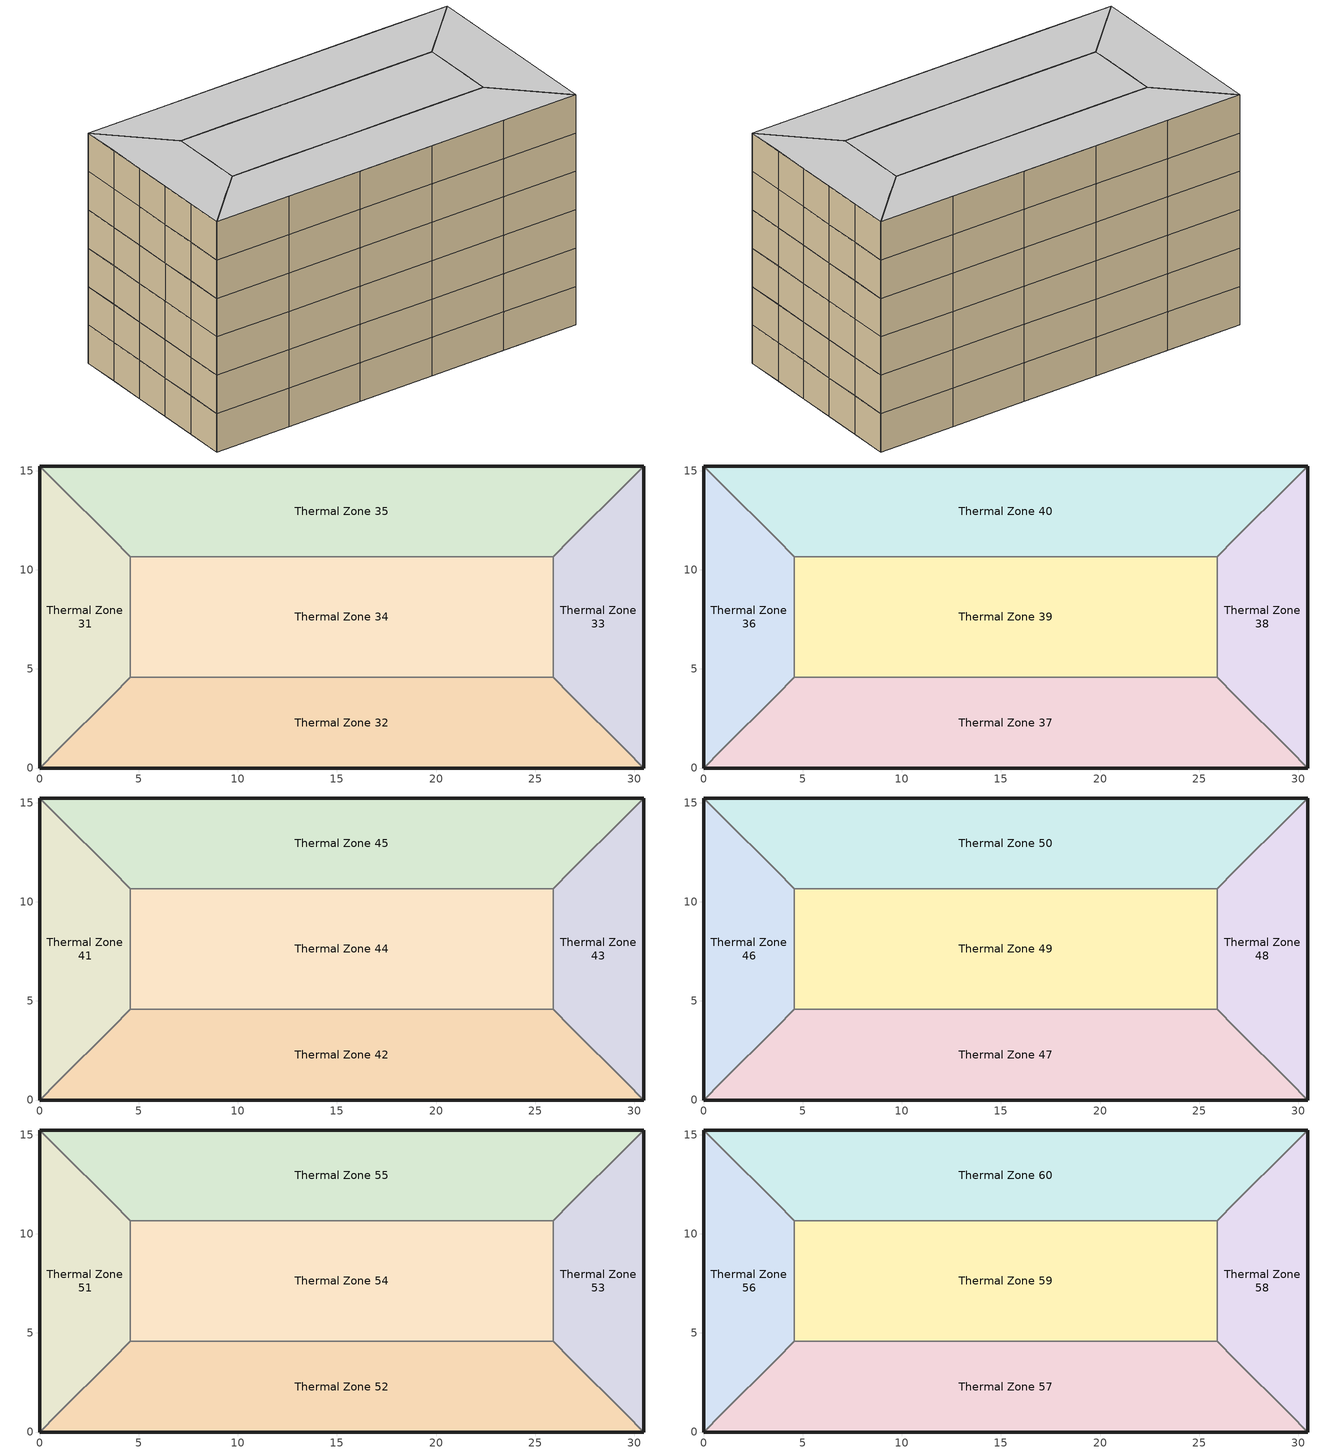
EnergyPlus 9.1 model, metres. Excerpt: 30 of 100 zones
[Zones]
Thermal Zone 31
 floor to Thermal Zone 26 (Interior Floor): 0,15.24 4.57,10.67 4.57,4.57 0,0 z18.29
 wall outside (ASHRAE 90.1-2010 ExtWall Mass ClimateZone 5): 0,15.24 0,12.19 0,9.14 0,6.1 0,3.05 0,0 z18.29:21.34
 wall to Thermal Zone 34 (Interior Wall): 4.57,4.57 4.57,5.79 4.57,7.01 4.57,8.23 4.57,9.45 4.57,10.67 z18.29:21.34
 wall to Thermal Zone 32 (Interior Wall): 0,0 0.91,0.91 1.83,1.83 2.74,2.74 3.66,3.66 4.57,4.57 z18.29:21.34
 wall to Thermal Zone 35 (Interior Wall): 4.57,10.67 3.66,11.58 2.74,12.5 1.83,13.41 0.91,14.33 0,15.24 z18.29:21.34
Thermal Zone 32
 floor to Thermal Zone 27 (Interior Floor): 25.91,4.57 30.48,0 0,0 4.57,4.57 z18.29
 wall outside (ASHRAE 90.1-2010 ExtWall Mass ClimateZone 5): 0,0 6.1,0 12.19,0 18.29,0 24.38,0 30.48,0 z18.29:21.34
 wall to Thermal Zone 34 (Interior Wall): 25.91,4.57 21.64,4.57 17.37,4.57 13.11,4.57 8.84,4.57 4.57,4.57 z18.29:21.34
 wall to Thermal Zone 33 (Interior Wall): 30.48,0 29.57,0.91 28.65,1.83 27.74,2.74 26.82,3.66 25.91,4.57 z18.29:21.34
Thermal Zone 33
 floor to Thermal Zone 28 (Interior Floor): 30.48,15.24 30.48,0 25.91,4.57 25.91,10.67 z18.29
 wall outside (ASHRAE 90.1-2010 ExtWall Mass ClimateZone 5): 30.48,0 30.48,3.05 30.48,6.1 30.48,9.14 30.48,12.19 30.48,15.24 z18.29:21.34
 wall to Thermal Zone 34 (Interior Wall): 25.91,10.67 25.91,9.45 25.91,8.23 25.91,7.01 25.91,5.79 25.91,4.57 z18.29:21.34
 wall to Thermal Zone 35 (Interior Wall): 30.48,15.24 29.57,14.33 28.65,13.41 27.74,12.5 26.82,11.58 25.91,10.67 z18.29:21.34
Thermal Zone 34
 floor to Thermal Zone 29 (Interior Floor): 25.91,10.67 25.91,4.57 4.57,4.57 4.57,10.67 z18.29
 wall to Thermal Zone 35 (Interior Wall): 25.91,10.67 21.64,10.67 17.37,10.67 13.11,10.67 8.84,10.67 4.57,10.67 z18.29:21.34
Thermal Zone 35
 floor to Thermal Zone 30 (Interior Floor): 30.48,15.24 25.91,10.67 4.57,10.67 0,15.24 z18.29
 wall outside (ASHRAE 90.1-2010 ExtWall Mass ClimateZone 5): 30.48,15.24 24.38,15.24 18.29,15.24 12.19,15.24 6.1,15.24 0,15.24 z18.29:21.34
Thermal Zone 36
 floor to Thermal Zone 31 (Interior Floor): 0,15.24 4.57,10.67 4.57,4.57 0,0 z21.34
 wall outside (ASHRAE 90.1-2010 ExtWall Mass ClimateZone 5): 0,15.24 0,12.19 0,9.14 0,6.1 0,3.05 0,0 z21.34:24.38
 wall to Thermal Zone 39 (Interior Wall): 4.57,4.57 4.57,5.79 4.57,7.01 4.57,8.23 4.57,9.45 4.57,10.67 z21.34:24.38
 wall to Thermal Zone 37 (Interior Wall): 0,0 0.91,0.91 1.83,1.83 2.74,2.74 3.66,3.66 4.57,4.57 z21.34:24.38
 wall to Thermal Zone 40 (Interior Wall): 4.57,10.67 3.66,11.58 2.74,12.5 1.83,13.41 0.91,14.33 0,15.24 z21.34:24.38
Thermal Zone 37
 floor to Thermal Zone 32 (Interior Floor): 25.91,4.57 30.48,0 0,0 4.57,4.57 z21.34
 wall outside (ASHRAE 90.1-2010 ExtWall Mass ClimateZone 5): 0,0 6.1,0 12.19,0 18.29,0 24.38,0 30.48,0 z21.34:24.38
 wall to Thermal Zone 39 (Interior Wall): 25.91,4.57 21.64,4.57 17.37,4.57 13.11,4.57 8.84,4.57 4.57,4.57 z21.34:24.38
 wall to Thermal Zone 38 (Interior Wall): 30.48,0 29.57,0.91 28.65,1.83 27.74,2.74 26.82,3.66 25.91,4.57 z21.34:24.38
Thermal Zone 38
 floor to Thermal Zone 33 (Interior Floor): 30.48,15.24 30.48,0 25.91,4.57 25.91,10.67 z21.34
 wall outside (ASHRAE 90.1-2010 ExtWall Mass ClimateZone 5): 30.48,0 30.48,3.05 30.48,6.1 30.48,9.14 30.48,12.19 30.48,15.24 z21.34:24.38
 wall to Thermal Zone 39 (Interior Wall): 25.91,10.67 25.91,9.45 25.91,8.23 25.91,7.01 25.91,5.79 25.91,4.57 z21.34:24.38
 wall to Thermal Zone 40 (Interior Wall): 30.48,15.24 29.57,14.33 28.65,13.41 27.74,12.5 26.82,11.58 25.91,10.67 z21.34:24.38
Thermal Zone 39
 floor to Thermal Zone 34 (Interior Floor): 25.91,10.67 25.91,4.57 4.57,4.57 4.57,10.67 z21.34
 wall to Thermal Zone 40 (Interior Wall): 25.91,10.67 21.64,10.67 17.37,10.67 13.11,10.67 8.84,10.67 4.57,10.67 z21.34:24.38
Thermal Zone 40
 floor to Thermal Zone 35 (Interior Floor): 30.48,15.24 25.91,10.67 4.57,10.67 0,15.24 z21.34
 wall outside (ASHRAE 90.1-2010 ExtWall Mass ClimateZone 5): 30.48,15.24 24.38,15.24 18.29,15.24 12.19,15.24 6.1,15.24 0,15.24 z21.34:24.38
Thermal Zone 41
 floor to Thermal Zone 36 (Interior Floor): 0,15.24 4.57,10.67 4.57,4.57 0,0 z24.38
 wall outside (ASHRAE 90.1-2010 ExtWall Mass ClimateZone 5): 0,15.24 0,12.19 0,9.14 0,6.1 0,3.05 0,0 z24.38:27.43
 wall to Thermal Zone 44 (Interior Wall): 4.57,4.57 4.57,5.79 4.57,7.01 4.57,8.23 4.57,9.45 4.57,10.67 z24.38:27.43
 wall to Thermal Zone 42 (Interior Wall): 0,0 0.91,0.91 1.83,1.83 2.74,2.74 3.66,3.66 4.57,4.57 z24.38:27.43
 wall to Thermal Zone 45 (Interior Wall): 4.57,10.67 3.66,11.58 2.74,12.5 1.83,13.41 0.91,14.33 0,15.24 z24.38:27.43
Thermal Zone 42
 floor to Thermal Zone 37 (Interior Floor): 25.91,4.57 30.48,0 0,0 4.57,4.57 z24.38
 wall outside (ASHRAE 90.1-2010 ExtWall Mass ClimateZone 5): 0,0 6.1,0 12.19,0 18.29,0 24.38,0 30.48,0 z24.38:27.43
 wall to Thermal Zone 44 (Interior Wall): 25.91,4.57 21.64,4.57 17.37,4.57 13.11,4.57 8.84,4.57 4.57,4.57 z24.38:27.43
 wall to Thermal Zone 43 (Interior Wall): 30.48,0 29.57,0.91 28.65,1.83 27.74,2.74 26.82,3.66 25.91,4.57 z24.38:27.43
Thermal Zone 43
 floor to Thermal Zone 38 (Interior Floor): 30.48,15.24 30.48,0 25.91,4.57 25.91,10.67 z24.38
 wall outside (ASHRAE 90.1-2010 ExtWall Mass ClimateZone 5): 30.48,0 30.48,3.05 30.48,6.1 30.48,9.14 30.48,12.19 30.48,15.24 z24.38:27.43
 wall to Thermal Zone 44 (Interior Wall): 25.91,10.67 25.91,9.45 25.91,8.23 25.91,7.01 25.91,5.79 25.91,4.57 z24.38:27.43
 wall to Thermal Zone 45 (Interior Wall): 30.48,15.24 29.57,14.33 28.65,13.41 27.74,12.5 26.82,11.58 25.91,10.67 z24.38:27.43
Thermal Zone 44
 floor to Thermal Zone 39 (Interior Floor): 25.91,10.67 25.91,4.57 4.57,4.57 4.57,10.67 z24.38
 wall to Thermal Zone 45 (Interior Wall): 25.91,10.67 21.64,10.67 17.37,10.67 13.11,10.67 8.84,10.67 4.57,10.67 z24.38:27.43
Thermal Zone 45
 floor to Thermal Zone 40 (Interior Floor): 30.48,15.24 25.91,10.67 4.57,10.67 0,15.24 z24.38
 wall outside (ASHRAE 90.1-2010 ExtWall Mass ClimateZone 5): 30.48,15.24 24.38,15.24 18.29,15.24 12.19,15.24 6.1,15.24 0,15.24 z24.38:27.43
Thermal Zone 46
 floor to Thermal Zone 41 (Interior Floor): 0,15.24 4.57,10.67 4.57,4.57 0,0 z27.43
 wall outside (ASHRAE 90.1-2010 ExtWall Mass ClimateZone 5): 0,15.24 0,12.19 0,9.14 0,6.1 0,3.05 0,0 z27.43:30.48
 wall to Thermal Zone 50 (Interior Wall): 4.57,10.67 3.66,11.58 2.74,12.5 1.83,13.41 0.91,14.33 0,15.24 z27.43:30.48
 wall to Thermal Zone 49 (Interior Wall): 4.57,4.57 4.57,5.79 4.57,7.01 4.57,8.23 4.57,9.45 4.57,10.67 z27.43:30.48
 wall to Thermal Zone 47 (Interior Wall): 0,0 0.91,0.91 1.83,1.83 2.74,2.74 3.66,3.66 4.57,4.57 z27.43:30.48
Thermal Zone 47
 floor to Thermal Zone 42 (Interior Floor): 25.91,4.57 30.48,0 0,0 4.57,4.57 z27.43
 wall outside (ASHRAE 90.1-2010 ExtWall Mass ClimateZone 5): 0,0 6.1,0 12.19,0 18.29,0 24.38,0 30.48,0 z27.43:30.48
 wall to Thermal Zone 49 (Interior Wall): 25.91,4.57 21.64,4.57 17.37,4.57 13.11,4.57 8.84,4.57 4.57,4.57 z27.43:30.48
 wall to Thermal Zone 48 (Interior Wall): 30.48,0 29.57,0.91 28.65,1.83 27.74,2.74 26.82,3.66 25.91,4.57 z27.43:30.48
Thermal Zone 48
 floor to Thermal Zone 43 (Interior Floor): 30.48,15.24 30.48,0 25.91,4.57 25.91,10.67 z27.43
 wall outside (ASHRAE 90.1-2010 ExtWall Mass ClimateZone 5): 30.48,0 30.48,3.05 30.48,6.1 30.48,9.14 30.48,12.19 30.48,15.24 z27.43:30.48
 wall to Thermal Zone 49 (Interior Wall): 25.91,10.67 25.91,9.45 25.91,8.23 25.91,7.01 25.91,5.79 25.91,4.57 z27.43:30.48
 wall to Thermal Zone 50 (Interior Wall): 30.48,15.24 29.57,14.33 28.65,13.41 27.74,12.5 26.82,11.58 25.91,10.67 z27.43:30.48
Thermal Zone 49
 floor to Thermal Zone 44 (Interior Floor): 25.91,10.67 25.91,4.57 4.57,4.57 4.57,10.67 z27.43
 wall to Thermal Zone 50 (Interior Wall): 25.91,10.67 21.64,10.67 17.37,10.67 13.11,10.67 8.84,10.67 4.57,10.67 z27.43:30.48
Thermal Zone 50
 floor to Thermal Zone 45 (Interior Floor): 30.48,15.24 25.91,10.67 4.57,10.67 0,15.24 z27.43
 wall outside (ASHRAE 90.1-2010 ExtWall Mass ClimateZone 5): 30.48,15.24 24.38,15.24 18.29,15.24 12.19,15.24 6.1,15.24 0,15.24 z27.43:30.48
Thermal Zone 51
 floor to Thermal Zone 46 (Interior Floor): 0,15.24 4.57,10.67 4.57,4.57 0,0 z30.48
 wall outside (ASHRAE 90.1-2010 ExtWall Mass ClimateZone 5): 0,15.24 0,12.19 0,9.14 0,6.1 0,3.05 0,0 z30.48:33.53
 wall to Thermal Zone 54 (Interior Wall): 4.57,4.57 4.57,5.79 4.57,7.01 4.57,8.23 4.57,9.45 4.57,10.67 z30.48:33.53
 wall to Thermal Zone 52 (Interior Wall): 0,0 0.91,0.91 1.83,1.83 2.74,2.74 3.66,3.66 4.57,4.57 z30.48:33.53
 wall to Thermal Zone 55 (Interior Wall): 4.57,10.67 3.66,11.58 2.74,12.5 1.83,13.41 0.91,14.33 0,15.24 z30.48:33.53
Thermal Zone 52
 floor to Thermal Zone 47 (Interior Floor): 25.91,4.57 30.48,0 0,0 4.57,4.57 z30.48
 wall outside (ASHRAE 90.1-2010 ExtWall Mass ClimateZone 5): 0,0 6.1,0 12.19,0 18.29,0 24.38,0 30.48,0 z30.48:33.53
 wall to Thermal Zone 54 (Interior Wall): 25.91,4.57 21.64,4.57 17.37,4.57 13.11,4.57 8.84,4.57 4.57,4.57 z30.48:33.53
 wall to Thermal Zone 53 (Interior Wall): 30.48,0 29.57,0.91 28.65,1.83 27.74,2.74 26.82,3.66 25.91,4.57 z30.48:33.53
Thermal Zone 53
 floor to Thermal Zone 48 (Interior Floor): 30.48,15.24 30.48,0 25.91,4.57 25.91,10.67 z30.48
 wall outside (ASHRAE 90.1-2010 ExtWall Mass ClimateZone 5): 30.48,0 30.48,3.05 30.48,6.1 30.48,9.14 30.48,12.19 30.48,15.24 z30.48:33.53
 wall to Thermal Zone 54 (Interior Wall): 25.91,10.67 25.91,9.45 25.91,8.23 25.91,7.01 25.91,5.79 25.91,4.57 z30.48:33.53
 wall to Thermal Zone 55 (Interior Wall): 30.48,15.24 29.57,14.33 28.65,13.41 27.74,12.5 26.82,11.58 25.91,10.67 z30.48:33.53
Thermal Zone 54
 floor to Thermal Zone 49 (Interior Floor): 25.91,10.67 25.91,4.57 4.57,4.57 4.57,10.67 z30.48
 wall to Thermal Zone 55 (Interior Wall): 25.91,10.67 21.64,10.67 17.37,10.67 13.11,10.67 8.84,10.67 4.57,10.67 z30.48:33.53
Thermal Zone 55
 floor to Thermal Zone 50 (Interior Floor): 30.48,15.24 25.91,10.67 4.57,10.67 0,15.24 z30.48
 wall outside (ASHRAE 90.1-2010 ExtWall Mass ClimateZone 5): 30.48,15.24 24.38,15.24 18.29,15.24 12.19,15.24 6.1,15.24 0,15.24 z30.48:33.53
Thermal Zone 56
 floor to Thermal Zone 51 (Interior Floor): 0,15.24 4.57,10.67 4.57,4.57 0,0 z33.53
 wall outside (ASHRAE 90.1-2010 ExtWall Mass ClimateZone 5): 0,15.24 0,12.19 0,9.14 0,6.1 0,3.05 0,0 z33.53:36.58
 wall to Thermal Zone 59 (Interior Wall): 4.57,4.57 4.57,5.79 4.57,7.01 4.57,8.23 4.57,9.45 4.57,10.67 z33.53:36.58
 wall to Thermal Zone 57 (Interior Wall): 0,0 0.91,0.91 1.83,1.83 2.74,2.74 3.66,3.66 4.57,4.57 z33.53:36.58
 wall to Thermal Zone 60 (Interior Wall): 4.57,10.67 3.66,11.58 2.74,12.5 1.83,13.41 0.91,14.33 0,15.24 z33.53:36.58
 ceiling to Thermal Zone 61 (Interior Ceiling): 0,0 4.57,4.57 4.57,10.67 0,15.24 z36.58
Thermal Zone 57
 floor to Thermal Zone 52 (Interior Floor): 25.91,4.57 30.48,0 0,0 4.57,4.57 z33.53
 wall outside (ASHRAE 90.1-2010 ExtWall Mass ClimateZone 5): 0,0 6.1,0 12.19,0 18.29,0 24.38,0 30.48,0 z33.53:36.58
 wall to Thermal Zone 59 (Interior Wall): 25.91,4.57 21.64,4.57 17.37,4.57 13.11,4.57 8.84,4.57 4.57,4.57 z33.53:36.58
 wall to Thermal Zone 58 (Interior Wall): 30.48,0 29.57,0.91 28.65,1.83 27.74,2.74 26.82,3.66 25.91,4.57 z33.53:36.58
 ceiling to Thermal Zone 62 (Interior Ceiling): 30.48,0 25.91,4.57 4.57,4.57 0,0 z36.58
Thermal Zone 58
 floor to Thermal Zone 53 (Interior Floor): 30.48,15.24 30.48,0 25.91,4.57 25.91,10.67 z33.53
 wall outside (ASHRAE 90.1-2010 ExtWall Mass ClimateZone 5): 30.48,0 30.48,3.05 30.48,6.1 30.48,9.14 30.48,12.19 30.48,15.24 z33.53:36.58
 wall to Thermal Zone 59 (Interior Wall): 25.91,10.67 25.91,9.45 25.91,8.23 25.91,7.01 25.91,5.79 25.91,4.57 z33.53:36.58
 wall to Thermal Zone 60 (Interior Wall): 30.48,15.24 29.57,14.33 28.65,13.41 27.74,12.5 26.82,11.58 25.91,10.67 z33.53:36.58
 ceiling to Thermal Zone 63 (Interior Ceiling): 30.48,0 30.48,15.24 25.91,10.67 25.91,4.57 z36.58
Thermal Zone 59
 floor to Thermal Zone 54 (Interior Floor): 25.91,10.67 25.91,4.57 4.57,4.57 4.57,10.67 z33.53
 wall to Thermal Zone 60 (Interior Wall): 25.91,10.67 21.64,10.67 17.37,10.67 13.11,10.67 8.84,10.67 4.57,10.67 z33.53:36.58
 ceiling to Thermal Zone 64 (Interior Ceiling): 25.91,4.57 25.91,10.67 4.57,10.67 4.57,4.57 z36.58
Thermal Zone 60
 floor to Thermal Zone 55 (Interior Floor): 30.48,15.24 25.91,10.67 4.57,10.67 0,15.24 z33.53
 wall outside (ASHRAE 90.1-2010 ExtWall Mass ClimateZone 5): 30.48,15.24 24.38,15.24 18.29,15.24 12.19,15.24 6.1,15.24 0,15.24 z33.53:36.58
 ceiling to Thermal Zone 65 (Interior Ceiling): 25.91,10.67 30.48,15.24 0,15.24 4.57,10.67 z36.58
[Building]
Building 1
[Site:Location]
Chicago Ohare Intl Ap: Latitude {deg}=41.98; Longitude {deg}=-87.92; Time Zone {hr}=-6; Elevation {m}=201
[Material] Thermal Absorptance=0.9
Name | Roughness | Thickness {m} | Conductivity {W/m-K} | Density {kg/m3} | Specific Heat {J/kg-K} | Solar Absorptance | Visible Absorptance
1/2IN Gypsum | Smooth | 0.0127 | 0.16 | 784.9 | 830 | 0.4 | 0.4
1IN Stucco | Smooth | 0.0253 | 0.6918 | 1858 | 837 | 0.92 | 0.92
8IN CONCRETE HW RefBldg | Rough | 0.2032 | 1.311 | 2240 | 836.8 | 0.7 | 0.7
F16 Acoustic tile | MediumSmooth | 0.0191 | 0.06 | 368 | 590 | 0.3 | 0.3
G01a 19mm gypsum board | MediumSmooth | 0.019 | 0.16 | 800 | 1090 | 0.4 | 0.4
M11 100mm lightweight concrete | MediumRough | 0.1016 | 0.53 | 1280 | 840 | 0.5 | 0.5
Mass Wall Insulation R-8.72 IP | MediumRough | 0.075271 | 0.049 | 265 | 836.8 | 0.7 | 0.7
[Material:AirGap]
Name | Thermal Resistance {m2-K/W}
F04 Wall air space resistance | 0.15
F05 Ceiling air space resistance | 0.18
[Construction]
ASHRAE 90.1-2010 ExtWall Mass ClimateZone 5: 1IN Stucco, 8IN CONCRETE HW RefBldg, Mass Wall Insulation R-8.72 IP, 1/2IN Gypsum
Interior Ceiling: M11 100mm lightweight concrete, F05 Ceiling air space resistance, F16 Acoustic tile
Interior Floor: F16 Acoustic tile, F05 Ceiling air space resistance, M11 100mm lightweight concrete
Interior Wall: G01a 19mm gypsum board, F04 Wall air space resistance, G01a 19mm gypsum board
[Zone]
Thermal Zone 31; Thermal Zone 32; Thermal Zone 33; Thermal Zone 34; Thermal Zone 35; Thermal Zone 36; Thermal Zone 37; Thermal Zone 38; Thermal Zone 39; Thermal Zone 40; Thermal Zone 41; Thermal Zone 42; Thermal Zone 43; Thermal Zone 44; Thermal Zone 45; Thermal Zone 46; Thermal Zone 47; Thermal Zone 48; Thermal Zone 49; Thermal Zone 50; Thermal Zone 51; Thermal Zone 52; Thermal Zone 53; Thermal Zone 54; Thermal Zone 55; Thermal Zone 56; Thermal Zone 57; Thermal Zone 58; Thermal Zone 59; Thermal Zone 60
